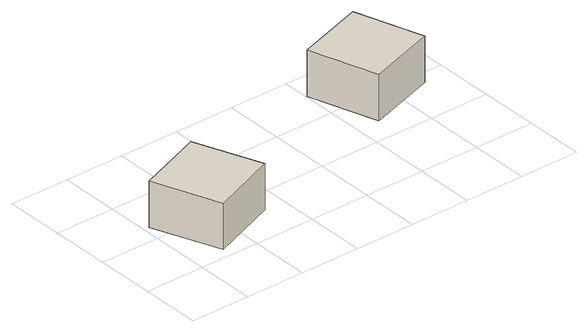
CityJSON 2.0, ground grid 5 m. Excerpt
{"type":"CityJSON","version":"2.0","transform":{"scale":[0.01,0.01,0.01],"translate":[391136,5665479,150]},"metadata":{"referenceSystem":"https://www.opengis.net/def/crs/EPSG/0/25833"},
"CityObjects":{
"building1":{"type":"Building","attributes":{"Gemeindeschluessel":"14627140","BezugspunktDach":"2200","function":"31001_9998","measuredHeight":4.13,"storeysAboveGround":1},"geometry":[{"type":"Solid","lod":"1","boundaries":[[[[0,1,2,3]],[[4,5,6,7]],[[4,7,3,2]],[[5,4,2,1]],[[6,5,1,0]],[[7,6,0,3]]]]}]},
"building2":{"type":"Building","attributes":{"Gemeindeschluessel":"14627140","BezugspunktDach":"2200","function":"31001_9998","measuredHeight":4.08,"storeysAboveGround":1},"geometry":[{"type":"Solid","lod":"1","boundaries":[[[[8,9,10,11,12]],[[13,14,15,16,17]],[[13,17,12,11]],[[14,13,11,10]],[[15,14,10,9]],[[16,15,9,8]],[[17,16,8,12]]]]}]}
},
"vertices":[
[267,91,463],[826,309,463],[609,867,463],[50,650,463],[609,867,79],[826,309,79],[267,91,79],[50,650,79],
[2094,587,565],[2665,772,565],[2615,926,565],[2480,1343,565],[1909,1158,565],[2480,1343,179],[2615,926,179],[2665,772,179],[2094,587,179],[1909,1158,179]
]}
